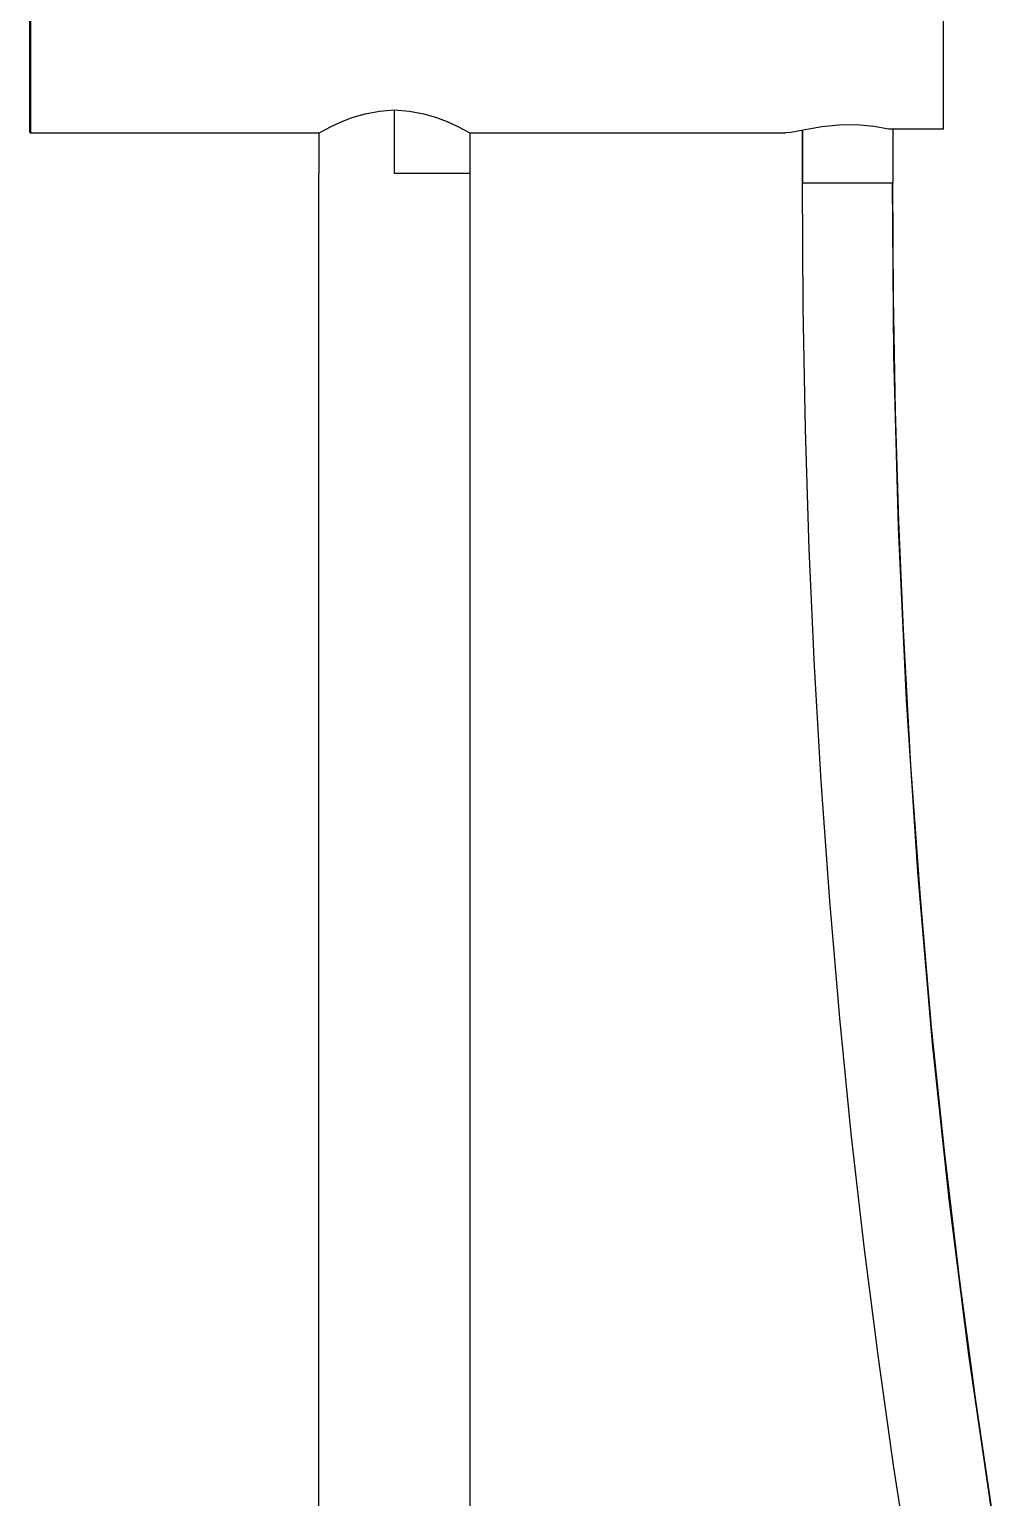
# Model space of a CAD drawing. Extents: x 5051 to 8526, y -300 to 2247.
# Drawn here: x 5931.2 to 6090.5, y 808.9 to 1051.5 of the extents above; entities that cross this region are included whole.
import ezdxf

# ---------------------------------------------------------------- set-up
doc = ezdxf.new("R2010")
doc.units = 0
doc.header["$LTSCALE"] = 4
doc.header["$MEASUREMENT"] = 0
doc.layers.add('1', color=7, linetype='CONTINUOUS', true_color=0xffffff)

msp = doc.modelspace()

# ---------------------------------------------------------------- linework, layer by layer
at = {"layer": '1', "color": 7, "linetype": 'Continuous'}
for p, q in [((6082.23, 1035.01), (6082.23, 1075.63)), ((5931.25, 1056.89), (5931.25, 1034.59)), ((5931.45, 1056.89), (5931.45, 1034.39)), ((5991.54, 1027.7), (5991.54, 1038.18)), ((5931.45, 1034.39), (5951.25, 1034.39)), ((5951.25, 1034.39), (5979.04, 1034.39)), ((5979.04, 1034.39), (5979.04, 1027.7)), ((6004.04, 1034.39), (6056.16, 1034.39)), ((6004.04, 1027.7), (6004.04, 1034.39)), ((6058.91, 1034.82), (6058.91, 1026.15)), ((6058.92, 1034.82), (6058.92, 1026.15)), ((6082.23, 1035.01), (6073.2, 1035.01)), ((6073.91, 1026.15), (6073.91, 1035.01)), ((5979.04, 487.39), (5979.04, 1027.7)), ((6004.04, 1027.7), (5991.54, 1027.7)), ((6004.04, 487.39), (6004.04, 1027.7))]:
    msp.add_line(p, q, dxfattribs=at)
for points in [[(5979.04, 1034.39, 0), (5979.04, 1034.39, 0), (5979.04, 1034.39, 0), (5979.04, 1034.39, 0), (5979.05, 1034.39, 0), (5979.11, 1034.42, 0), (5979.43, 1034.6, 0), (5980.03, 1034.92, 0), (5981.18, 1035.5, 0), (5982.72, 1036.2, 0), (5984.58, 1036.92, 0), (5986.7, 1037.56, 0), (5989.06, 1038.01, 0), (5991.54, 1038.18, 0)], [(5991.54, 1038.18, 0), (5994.03, 1038.01, 0), (5996.39, 1037.56, 0), (5998.52, 1036.92, 0), (6000.37, 1036.2, 0), (6001.91, 1035.5, 0), (6003.06, 1034.92, 0), (6003.65, 1034.6, 0), (6003.98, 1034.42, 0), (6004.04, 1034.39, 0), (6004.04, 1034.39, 0), (6004.04, 1034.39, 0), (6004.04, 1034.39, 0), (6004.04, 1034.39, 0)], [(6073.2, 1035.01, 0), (6070.72, 1035.44, 0), (6067.91, 1035.72, 0), (6064.96, 1035.7, 0), (6062.15, 1035.41, 0), (6059.97, 1035.03, 0), (6058.15, 1034.67, 0), (6057.01, 1034.46, 0), (6056.16, 1034.39, 0)], [(6058.91, 1026.15, 0), (6058.91, 1026.15, 0), (6058.91, 1026.15, 0), (6058.91, 1026.15, 0), (6058.91, 1026.15, 0), (6058.91, 1026.15, 0), (6058.91, 1026.15, 0), (6058.92, 1026.15, 0)], [(6077.38, 792.51, 0), (6074.04, 813.91, 0), (6071.48, 832.02, 0), (6069.13, 850.41, 0), (6067, 869.11, 0), (6065.1, 888.14, 0), (6063.44, 907.52, 0), (6062.03, 927.28, 0), (6060.93, 946.27, 0), (6060.06, 965.63, 0), (6059.43, 985.39, 0), (6059.05, 1005.56, 0), (6058.92, 1026.15, 0)], [(6058.92, 1026.15, 0), (6066.86, 1026.15, 0), (6073.5, 1026.15, 0), (6073.9, 1026.15, 0), (6073.91, 1026.15, 0), (6073.91, 1026.15, 0), (6073.91, 1026.15, 0), (6073.91, 1026.15, 0), (6073.91, 1026.15, 0), (6073.89, 1026.15, 0)], [(6090.14, 806.92, 0), (6086.42, 832.54, 0), (6083.18, 858.23, 0), (6080.44, 883.97, 0), (6077.99, 912.34, 0), (6076.12, 940.76, 0), (6074.82, 969.21, 0), (6074.05, 997.68, 0), (6073.8, 1026.15, 0)], [(6090.52, 805.13, 0), (6087.56, 824.99, 0), (6084.86, 845.18, 0), (6082.43, 865.73, 0), (6080.27, 886.68, 0), (6078.42, 908.07, 0), (6076.86, 929.92, 0), (6075.62, 952.28, 0), (6074.87, 970.21, 0), (6074.33, 988.49, 0), (6074, 1007.13, 0), (6073.89, 1026.15, 0)]]:
    msp.add_polyline3d(points, dxfattribs=at)
msp.add_arc((5931.45, 1034.59), 0.2, 180, 270, dxfattribs=at)

doc.saveas('drawing.dxf')
